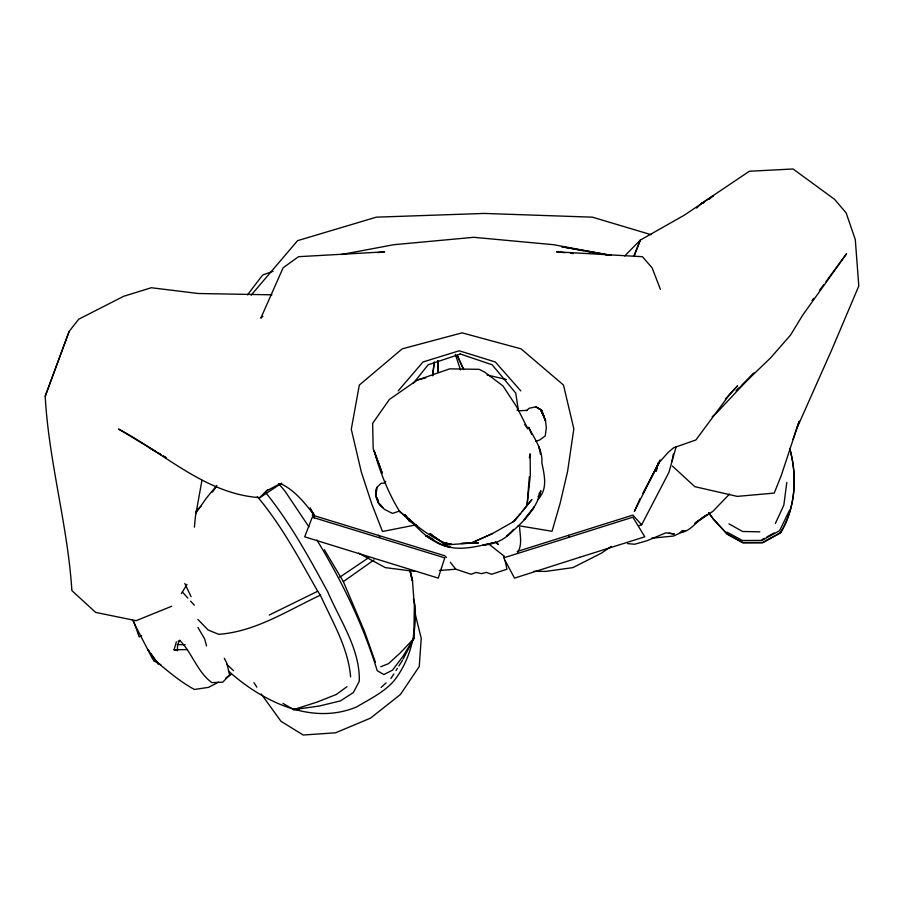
<?xml version="1.0" encoding="UTF-8"?>
<svg xmlns="http://www.w3.org/2000/svg" width="904" height="904" viewBox="0 0 904 904"><rect width="100%" height="100%" fill="white"/><g stroke="black" fill="none" stroke-linecap="round" stroke-linejoin="round"><path stroke-width="1.36" d="M403.082 659.174L413.817 638.619L414.348 606.121L412.518 580.956L410.077 570.198M177.399 650.801L177.568 644.823L179.783 640.156M194.383 527.156L195.467 516.263L201.976 480.182M434.27 361.962L432.609 375.793L434.191 363.069M786.808 482.408L783.836 505.121L775.372 523.495M672.067 460.983L673.288 454.09M529.348 457.774L530.139 453.808L530.309 475.527L527.066 505.392L529.326 476.826M657.965 463.029L656.18 471.199L658.281 463.085M676.169 446.689L668.937 472.363L641.637 524.795L639.004 525.665M176.291 650.451L174.077 649.75L176.348 641.863M793.057 439.231L799.192 421.196L781.237 475.594L774.231 493.087L737.269 496.386L694.826 486.668L672.361 466.057M171.76 606.222L136.142 620.686L95.654 612.404L71.868 590.583C67.732 525.122 48.782 461.808 45.2 396.268L69.156 331.372L78.704 319.214L123.724 296.263L151.33 287.732L198.236 293.506L271.934 294.817M633.907 255.888L640.292 240.114L684.362 215.141L713.38 195.682L709.131 199.298M45.2 396.268L69.156 331.372M634.371 255.708L640.292 240.114L624.675 255.968M640.043 498.511L634.382 511.415L660.236 460.079L643.004 493.403L659.366 462.226L668.282 452.271L673.559 447.796L695.888 439.965L729.539 394.607L737.596 385.771L725.313 399.082M796.593 428.925L831.68 349.972L858.8 285.98L855.297 239.639L846.189 212.982L834.618 199.377L793.057 168.98L749.337 171.263L701.707 203.298L696.6 208.078M195.592 512.602L196.767 510.071L200.925 506.398M789.508 510.251L779.61 530.693L761.925 540.411L742.387 540.49L726.895 532.083M517.653 552.333C522.433 544.999 520.094 535.609 519.597 527.405M541.021 411.467L541.643 410.416L535.857 406.845L529.043 408.292L526.58 410.766M181.365 593.634L187.015 584.391M537.903 499.449C548.039 489.233 544.389 475.199 541.858 462.803C542.92 449.548 534.264 438.553 528.716 427.298L531.721 434.553M413.535 634.45L413.817 638.619L402.755 656.643L392.505 670.146L383.85 674.565L377.194 670.655C363.171 624.596 341.859 581.114 316.886 539.993M390.946 678.475L393.828 673.943M395.975 670.553L397.421 668.293M398.856 666.033L402.449 660.383M538.908 493.889L540.942 490.714C536.558 509.958 521.224 523.778 506.816 536.219L513.777 529.405C506.251 538.999 495.053 544.558 482.905 545.067L493.821 542.807C475.436 546.615 454.17 553.237 437.129 542.038M196.1 512.862L206.304 498.206L216.87 485.425M212.406 492.115L216.395 486.634M812.029 300.501L813.668 298.275M819.419 290.489L823.533 284.918M825.996 281.585L846.539 253.753L802.458 315.496L790.537 335.09L770.57 357.916L736.297 390.856M247.515 294.828L262.623 275.053L273.064 271.256M413.365 383.285L428.123 364.798L460.249 354.074M520.557 513.528L512.975 521.936M522.309 511.37L531.925 499.505L514.433 521.088L492.612 533.507L471.312 543.067L449.503 544.66L444.361 543.914L434.338 536.897M537.925 496.861L540.343 493.889L538.592 496.013M251.154 295.145L297.597 240.645L376.346 217.163L484.205 213.434L592.38 217.163L651.072 234.678M398.212 390.867L422.982 361.995L459.187 350.786L495.347 361.995L520.772 390.867M413.817 638.619L400.156 653.027L388.483 663.66L380.765 666.756M729.494 494.115L712.894 511.314L695.933 522.568M385.759 481.29L383.985 483.098L381.138 483.301L376.685 487.572C374.697 494.917 376.516 503.935 383.477 508.059M267.64 489.765L259.821 497.652C205.649 494.126 164.313 453.153 118.56 429.05L155.194 451.119M736.218 390.788L739.178 387.827M742.139 384.867L753.992 373.036L716.284 413.286L712.205 416.733M413.264 383.115L416.224 380.2L425.739 377.928M381.126 687.413L386.042 682.938M696.057 522.388L707.685 514.433C697.481 518.919 692.012 531.292 680.373 532.501M262.894 316.332L260.804 318.174L283.121 267.799L298.523 256.691L384.641 251.843L377.702 252.623M368.73 557.655L339.746 577.215M374.087 559.881L343.351 581.622L364.594 631.67L375.409 662.282M346.933 686.735L336.311 694.464L317.101 702.069L293.585 709.617L282.975 703.391M611.285 546.355L601.476 553.124L572.91 567.61L545.733 571.407L533.733 571.328M694.622 523.371L698.916 520.421M225.864 677.955L231.616 674.124M281.777 483.109L259.821 497.652L266.849 490.714L280.421 483.572C294.681 490.126 304.716 502.918 314.129 515.031L313.066 512.5M762.027 539.643L764.456 538.298M766.874 536.953L774.152 532.908M218.553 682.113L208.553 687.356L194.439 689.481C179.828 681.548 167.274 670.621 154.64 660.191M350.594 676.926C348.221 647.569 332.231 621.534 320.378 595.182L317.688 591.261L269.222 615.036M320.378 595.182C287.63 610.46 255.64 631.659 218.689 634.325L208.135 629.998L197.863 619.432M141.668 635.727L139.137 636.924L133.679 621.104M470.814 543.214L492.612 533.507M535.97 441.355L539.654 439.988L545.225 435.954L546.332 428.021L545.383 419.524L541.914 412.36L545.519 421.072L541.643 410.416L542.343 411.749L543.62 415.738L540.807 409.693L535.857 406.845L540.807 409.693L543.62 415.738M399.726 510.963L392.483 513.427L384.29 509.291L377.985 502.409L381.646 506.048M680.316 532.411L684.012 531.213L673.514 536.049L651.637 538.208M517.178 551.474L632.868 515.099L641.637 524.795M178.099 641.185L180.032 640.642C192.202 653.038 197.309 671.966 211.886 682.622L222.712 682.204L229.627 675.062L226.87 663.265L224.305 658.304M416.247 524.806L382.494 531.507L371.838 504.161L361.284 471.877L351.283 429.242L359.329 385.07L402.201 348.854L462.08 332.853L521.077 348.854L563.463 385.025L573.837 428.801L567.61 471.266L560.017 503.765L552.039 531.281L518.195 525.642M341.373 254.544L393.771 244.713L473.741 237.311L553.689 244.713L610.211 255.312M527.202 410.292L519.325 410.823L516.964 410.088M439.378 570.526L455.774 569.204L471.12 574.277L476.08 572.413L481.335 573.656L486.329 572.413L491.64 574.277L506.974 569.204L505.02 560.582M434.191 536.49L444.361 543.914L449.808 543.767M462.068 543.417L478.419 542.954L461.074 543.473M444.361 543.914L451.186 543.745M174.077 649.75L187.557 649.603M681.492 531.213L685.503 531.258L681.853 531.156M177.274 644.62L185.15 644.71M299.111 709.696L293.585 709.617L319.055 706.069L340.39 700.916L353.407 692.543L359.283 681.232C360.165 649.004 340.13 620.777 327.903 592.165C309.304 557.858 290.387 523.303 265.866 492.804M759.857 531.834L742.613 531.495L728.963 523.857M627.512 543.62L634.698 544.242L647.106 540.682L665.864 532.829L674.327 534.027L669.028 533.089M565 252.702L556.593 251.843L642.405 256.691L652.1 267.799L660.406 289.393M570.593 253.278L573.396 253.561M414.676 571.407L385.296 567.61L358.639 553.124M611.33 255.357L561.689 246.713L568.582 248.035M571.339 248.543L574.096 249.052M576.854 249.56L583.735 250.837M586.493 251.346L603.036 254.397M605.793 254.905L608.55 255.414M156.381 661.344L154.064 660.847L152.154 658.146L132.413 619.895M487.143 374.99L506.364 379.488M446.384 557.519L444.757 555.745L312.287 515.099L314.456 518.003M156.471 661.592L154.064 660.847L160.957 664.847M460.046 353.905L492.171 364.798L515.743 393.07L518.467 411.015M443.333 544.434L450.768 547.293C432.892 544.445 420.303 531.292 408.744 518.625M433.717 540.14L426.541 535.62L433.389 539.598M432.959 539.778L425.513 535.654L435.965 541.406M149.25 447.819L161.093 454.746M446.214 542.536L449.74 544.615C430.473 538.366 414.812 524.365 399.602 511.438C388.178 492.748 380.121 472.261 374.233 451.198L382.279 473.165L373.171 448.508L372.651 423.343L389.421 399.421L417.196 380.132L449.695 368.855L479.131 369.329L484.555 372.041L502.963 385.906L516.907 407.195L527.913 428.937L524.738 424.552M157.556 452.542L161.104 454.667M503.957 555.994L488.036 543.417M399.602 511.438L413.648 523.111M430.191 533.778L433.231 536.117L430.055 533.383M495.528 542.117L498.273 544.411L495.245 541.733M404.845 515.359L417.015 526.128L409.376 521.009L405.851 516.003M228.429 671.017C262.081 701.323 311.823 725.878 356.809 706.849C369.725 699.063 383.59 692.554 393.782 681.096C410.721 659.773 416.676 632.484 415.139 605.703L413.422 598.832M226.667 664.248L233.582 670.678M182.359 591.973L187.885 598.086M190.642 601.137L194.326 605.205M378.527 535.27L379.895 536.852M278.681 483.651L284.941 491.098L308.919 526.851M257.312 496.635C281.562 525.292 299.258 558.74 317.688 591.261M450.339 562.288L455.774 569.204M708.691 512.658L713.482 519.122L727.144 533.891L742.862 542.524L762.637 542.468L780.491 532.603C795.667 507.641 797.407 476.08 789.689 448.339M708.736 512.975L713.527 519.438L727.178 534.207L742.896 542.841L762.671 542.784L780.536 532.919C795.712 507.958 797.441 476.397 789.746 448.655M197.953 627.489L204.677 638.992L206.541 645.931M149.341 651.626L147.736 649.388L158.234 663.977L150.957 653.874M405.06 514.828L409.376 521.009L404.958 514.625M253.934 682.667L256.849 687.187M261.233 693.978L280.963 721.279L303.202 735.02L335.587 732.794L370.516 718.138L400.37 694.543L419.253 666.497L421.241 638.45L414.891 612.629M324.321 549.666L343.351 581.622M378.403 501.2L376.064 496.477L376.685 487.572L376.064 496.477L378.573 501.223M310.004 508.523L314.016 515.89M568.3 535.27L569.102 536.852M311.733 510.839L314.151 515.845M310.208 507.89L314.332 516.523M184.8 583.464L191.049 596.64M457.198 355.441L463.639 369.533M457.345 355.453L463.085 368.256M455.345 354.334L460.509 369.906M503.72 555.745L504.24 557.519M410.133 571.294L412.518 580.956L410.111 571.43M539.733 450.994L539.1 446.847L540.502 454.237M437.864 360.967L438.225 372.098L437.92 360.877M441.502 567.961L438.237 578.119L304.682 536.818L312.287 517.201L444.757 557.847L441.502 567.961M534.388 506.816L524.32 519.54L534.388 506.816M704.34 202.315L701.707 203.298L704.318 202.315M579.667 557.316L514.512 578.119L503.72 557.847L632.868 517.201L644.801 536.818L579.667 557.316M165.827 457.514L163.466 456.136L165.827 457.514"/></g></svg>
